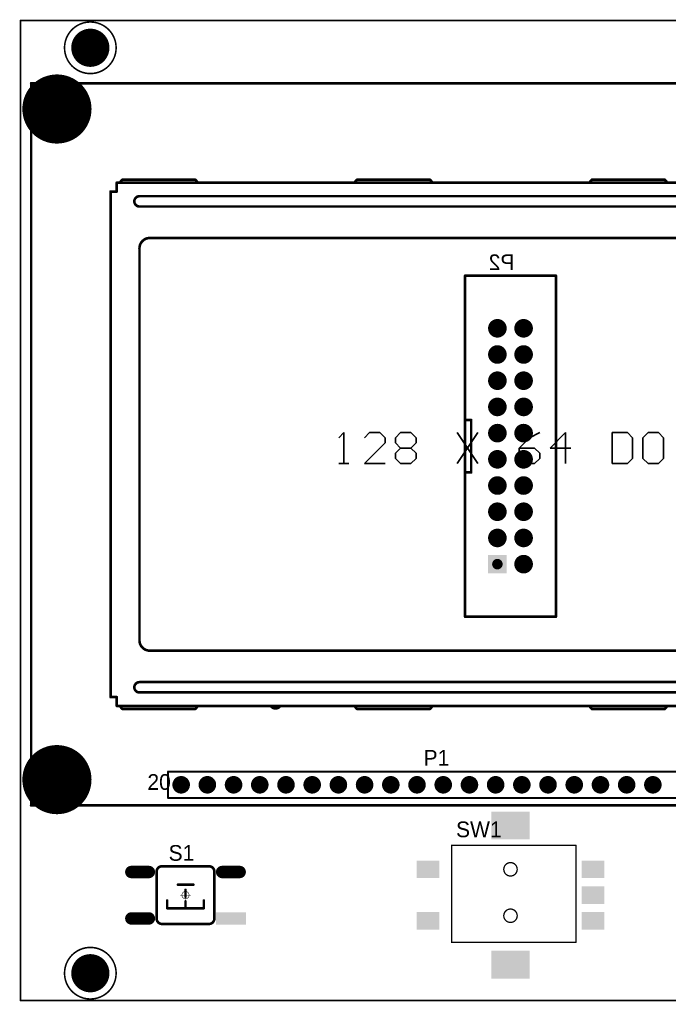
# Model space of a CAD drawing. Extents: x 69.2 to 164.3, y 144.5 to 239.6.
# Drawn here: x 69.2 to 132.1, y 144.5 to 239.6 of the extents above; entities that cross this region are included whole.
import ezdxf

# ---------------------------------------------------------------- set-up
doc = ezdxf.new("R2010")
doc.units = 0
for name, color, linetype in [('BOTTOMLAYER', 5, 'CONTINUOUS'), ('BOTTOMOVERLAY', 54, 'CONTINUOUS'), ('BOTTOMSOLDER', 6, 'CONTINUOUS'), ('KEEPOUTLAYER', 6, 'CONTINUOUS'), ('MECHANICAL1', 6, 'CONTINUOUS'), ('MECHANICAL15', 56, 'CONTINUOUS'), ('MULTILAYER', 9, 'CONTINUOUS'), ('PADHOLELAYER', 156, 'CONTINUOUS'), ('TOPLAYER', 1, 'CONTINUOUS'), ('TOPOVERLAY', 2, 'CONTINUOUS'), ('TOPPASTE', 8, 'CONTINUOUS'), ('TOPSOLDER', 216, 'CONTINUOUS')]:
    doc.layers.add(name, color=color, linetype=linetype)

msp = doc.modelspace()

# ---------------------------------------------------------------- linework, layer by layer
at = {"layer": 'BOTTOMLAYER'}
for points, const_width in [([(75.132, 236.89, 1), (76.882, 236.89, 1)], 1.75), ([(71.146, 230.956, 1), (74.396, 230.956, 1)], 3.25), ([(115.061, 209.702, 1), (115.861, 209.702, 1)], 0.8), ([(117.601, 209.702, 1), (118.401, 209.702, 1)], 0.8), ([(115.061, 207.162, 1), (115.861, 207.162, 1)], 0.8), ([(117.601, 207.162, 1), (118.401, 207.162, 1)], 0.8), ([(115.061, 204.622, 1), (115.861, 204.622, 1)], 0.8), ([(117.601, 204.622, 1), (118.401, 204.622, 1)], 0.8), ([(115.061, 202.082, 1), (115.861, 202.082, 1)], 0.8), ([(117.601, 202.082, 1), (118.401, 202.082, 1)], 0.8), ([(115.061, 199.542, 1), (115.861, 199.542, 1)], 0.8), ([(117.601, 199.542, 1), (118.401, 199.542, 1)], 0.8), ([(115.061, 197.002, 1), (115.861, 197.002, 1)], 0.8), ([(117.601, 197.002, 1), (118.401, 197.002, 1)], 0.8), ([(115.061, 194.462, 1), (115.861, 194.462, 1)], 0.8), ([(117.601, 194.462, 1), (118.401, 194.462, 1)], 0.8), ([(115.061, 191.922, 1), (115.861, 191.922, 1)], 0.8), ([(117.601, 191.922, 1), (118.401, 191.922, 1)], 0.8), ([(115.061, 189.382, 1), (115.861, 189.382, 1)], 0.8), ([(117.601, 189.382, 1), (118.401, 189.382, 1)], 0.8), ([(117.601, 186.842, 1), (118.401, 186.842, 1)], 0.8), ([(71.146, 165.956, 1), (74.396, 165.956, 1)], 3.25), ([(84.436, 165.456, 1), (85.186, 165.456, 1)], 0.75), ([(86.976, 165.456, 1), (87.726, 165.456, 1)], 0.75), ([(89.516, 165.456, 1), (90.266, 165.456, 1)], 0.75), ([(92.056, 165.456, 1), (92.806, 165.456, 1)], 0.75), ([(94.596, 165.456, 1), (95.346, 165.456, 1)], 0.75), ([(97.136, 165.456, 1), (97.886, 165.456, 1)], 0.75), ([(99.676, 165.456, 1), (100.426, 165.456, 1)], 0.75), ([(102.216, 165.456, 1), (102.966, 165.456, 1)], 0.75), ([(104.756, 165.456, 1), (105.506, 165.456, 1)], 0.75), ([(107.296, 165.456, 1), (108.046, 165.456, 1)], 0.75), ([(109.836, 165.456, 1), (110.586, 165.456, 1)], 0.75), ([(112.376, 165.456, 1), (113.126, 165.456, 1)], 0.75), ([(114.916, 165.456, 1), (115.666, 165.456, 1)], 0.75), ([(117.456, 165.456, 1), (118.206, 165.456, 1)], 0.75), ([(119.996, 165.456, 1), (120.746, 165.456, 1)], 0.75), ([(122.536, 165.456, 1), (123.286, 165.456, 1)], 0.75), ([(125.076, 165.456, 1), (125.826, 165.456, 1)], 0.75), ([(127.616, 165.456, 1), (128.366, 165.456, 1)], 0.75), ([(130.156, 165.456, 1), (130.906, 165.456, 1)], 0.75), ([(75.132, 147.194, 1), (76.882, 147.194, 1)], 1.75)]:
    msp.add_lwpolyline(points, format="xyb", close=True, dxfattribs=dict(at, const_width=const_width))
msp.add_solid([(116.261, 186.042), (116.261, 187.642), (114.661, 186.042), (114.661, 187.642)], dxfattribs=at)
at = {"layer": 'BOTTOMOVERLAY', "const_width": 0.254}
for points in [[(112.331, 181.747), (112.331, 214.797)], [(112.331, 214.797), (121.131, 214.797)], [(121.131, 181.747), (121.131, 214.797)], [(112.331, 200.812), (112.921, 200.812)], [(112.921, 195.732), (112.921, 200.812)], [(112.331, 195.732), (112.921, 195.732)], [(112.331, 181.747), (121.131, 181.747)]]:
    msp.add_lwpolyline(points, dxfattribs=at)
at = {"layer": 'BOTTOMOVERLAY', "const_width": 0.127}
for points in [[(112.268, 214.797, 1), (112.395, 214.797, 1)], [(112.268, 214.797, 1), (112.395, 214.797, 1)], [(121.067, 214.797, 1), (121.194, 214.797, 1)], [(121.067, 214.797, 1), (121.194, 214.797, 1)], [(112.268, 200.812, 1), (112.395, 200.812, 1)], [(112.858, 200.812, 1), (112.985, 200.812, 1)], [(112.858, 200.812, 1), (112.985, 200.812, 1)], [(112.268, 195.732, 1), (112.395, 195.732, 1)], [(112.858, 195.732, 1), (112.985, 195.732, 1)], [(112.858, 195.732, 1), (112.985, 195.732, 1)], [(112.268, 181.747, 1), (112.395, 181.747, 1)], [(112.268, 181.747, 1), (112.395, 181.747, 1)], [(121.067, 181.747, 1), (121.194, 181.747, 1)], [(121.067, 181.747, 1), (121.194, 181.747, 1)]]:
    msp.add_lwpolyline(points, format="xyb", close=True, dxfattribs=at)
at = {"layer": 'BOTTOMSOLDER'}
for points, const_width in [([(75.082, 236.89, 1), (76.933, 236.89, 1)], 1.852), ([(71.095, 230.956, 1), (74.447, 230.956, 1)], 3.352), ([(115.01, 209.702, 1), (115.912, 209.702, 1)], 0.902), ([(117.55, 209.702, 1), (118.452, 209.702, 1)], 0.902), ([(115.01, 207.162, 1), (115.912, 207.162, 1)], 0.902), ([(117.55, 207.162, 1), (118.452, 207.162, 1)], 0.902), ([(115.01, 204.622, 1), (115.912, 204.622, 1)], 0.902), ([(117.55, 204.622, 1), (118.452, 204.622, 1)], 0.902), ([(115.01, 202.082, 1), (115.912, 202.082, 1)], 0.902), ([(117.55, 202.082, 1), (118.452, 202.082, 1)], 0.902), ([(115.01, 199.542, 1), (115.912, 199.542, 1)], 0.902), ([(117.55, 199.542, 1), (118.452, 199.542, 1)], 0.902), ([(115.01, 197.002, 1), (115.912, 197.002, 1)], 0.902), ([(117.55, 197.002, 1), (118.452, 197.002, 1)], 0.902), ([(115.01, 194.462, 1), (115.912, 194.462, 1)], 0.902), ([(117.55, 194.462, 1), (118.452, 194.462, 1)], 0.902), ([(115.01, 191.922, 1), (115.912, 191.922, 1)], 0.902), ([(117.55, 191.922, 1), (118.452, 191.922, 1)], 0.902), ([(115.01, 189.382, 1), (115.912, 189.382, 1)], 0.902), ([(117.55, 189.382, 1), (118.452, 189.382, 1)], 0.902), ([(117.55, 186.842, 1), (118.452, 186.842, 1)], 0.902), ([(71.095, 165.956, 1), (74.446, 165.956, 1)], 3.352), ([(84.385, 165.456, 1), (85.236, 165.456, 1)], 0.852), ([(86.925, 165.456, 1), (87.776, 165.456, 1)], 0.852), ([(89.465, 165.456, 1), (90.316, 165.456, 1)], 0.852), ([(92.005, 165.456, 1), (92.856, 165.456, 1)], 0.852), ([(94.545, 165.456, 1), (95.396, 165.456, 1)], 0.852), ([(97.085, 165.456, 1), (97.936, 165.456, 1)], 0.852), ([(99.625, 165.456, 1), (100.476, 165.456, 1)], 0.852), ([(102.165, 165.456, 1), (103.016, 165.456, 1)], 0.852), ([(104.705, 165.456, 1), (105.556, 165.456, 1)], 0.852), ([(107.245, 165.456, 1), (108.096, 165.456, 1)], 0.852), ([(109.785, 165.456, 1), (110.636, 165.456, 1)], 0.852), ([(112.325, 165.456, 1), (113.176, 165.456, 1)], 0.852), ([(114.865, 165.456, 1), (115.716, 165.456, 1)], 0.852), ([(117.405, 165.456, 1), (118.256, 165.456, 1)], 0.852), ([(119.945, 165.456, 1), (120.796, 165.456, 1)], 0.852), ([(122.485, 165.456, 1), (123.336, 165.456, 1)], 0.852), ([(125.025, 165.456, 1), (125.876, 165.456, 1)], 0.852), ([(127.565, 165.456, 1), (128.416, 165.456, 1)], 0.852), ([(130.105, 165.456, 1), (130.956, 165.456, 1)], 0.852), ([(75.082, 147.194, 1), (76.933, 147.194, 1)], 1.852)]:
    msp.add_lwpolyline(points, format="xyb", close=True, dxfattribs=dict(at, const_width=const_width))
msp.add_solid([(116.363, 185.941), (116.363, 187.744), (114.559, 185.941), (114.559, 187.744)], dxfattribs=at)
at = {"layer": 'KEEPOUTLAYER', "const_width": 0.152}
for points in [[(69.231, 239.542), (164.231, 239.542)], [(69.231, 144.542), (69.231, 239.542)], [(69.231, 144.542), (164.231, 144.542)]]:
    msp.add_lwpolyline(points, dxfattribs=at)
at = {"layer": 'KEEPOUTLAYER'}
for points, const_width in [([(69.193, 239.542, 1), (69.269, 239.542, 1)], 0.0762), ([(69.193, 239.542, 1), (69.269, 239.542, 1)], 0.0762), ([(78.507, 236.89, 1), (73.507, 236.89, 1)], 0.152), ([(73.469, 236.89, 1), (73.545, 236.89, 1)], 0.0762), ([(78.469, 236.89, 1), (78.545, 236.89, 1)], 0.0762), ([(78.507, 147.194, 1), (73.507, 147.194, 1)], 0.152), ([(73.469, 147.194, 1), (73.545, 147.194, 1)], 0.0762), ([(78.469, 147.194, 1), (78.545, 147.194, 1)], 0.0762), ([(69.193, 144.542, 1), (69.269, 144.542, 1)], 0.0762), ([(69.193, 144.542, 1), (69.269, 144.542, 1)], 0.0762)]:
    msp.add_lwpolyline(points, format="xyb", close=True, dxfattribs=dict(at, const_width=const_width))
at = {"layer": 'MECHANICAL1', "const_width": 0.152}
for points in [[(69.231, 239.542), (164.231, 239.542)], [(69.231, 144.542), (69.231, 239.542)], [(69.231, 144.542), (164.231, 144.542)]]:
    msp.add_lwpolyline(points, dxfattribs=at)
at = {"layer": 'MECHANICAL1'}
for points, const_width in [([(69.193, 239.542, 1), (69.269, 239.542, 1)], 0.0762), ([(69.193, 239.542, 1), (69.269, 239.542, 1)], 0.0762), ([(117.381, 157.264, 1), (116.081, 157.264, 1)], 0.127), ([(116.049, 157.264, 1), (116.113, 157.264, 1)], 0.0635), ([(117.349, 157.264, 1), (117.413, 157.264, 1)], 0.0635), ([(117.381, 152.764, 1), (116.081, 152.764, 1)], 0.127), ([(116.049, 152.764, 1), (116.113, 152.764, 1)], 0.0635), ([(117.349, 152.764, 1), (117.413, 152.764, 1)], 0.0635), ([(69.193, 144.542, 1), (69.269, 144.542, 1)], 0.0762), ([(69.193, 144.542, 1), (69.269, 144.542, 1)], 0.0762)]:
    msp.add_lwpolyline(points, format="xyb", close=True, dxfattribs=dict(at, const_width=const_width))
at = {"layer": 'MECHANICAL15'}
for points, const_width in [([(85.581, 154.764, 1), (84.881, 154.764, 1)], 0.05), ([(85.219, 155.264, 1), (85.243, 155.264, 1)], 0.025), ([(84.719, 154.764, 1), (84.744, 154.764, 1)], 0.025), ([(84.869, 154.764, 1), (84.894, 154.764, 1)], 0.025), ([(85.219, 154.264, 1), (85.243, 154.264, 1)], 0.025), ([(85.569, 154.764, 1), (85.593, 154.764, 1)], 0.025), ([(85.719, 154.764, 1), (85.743, 154.764, 1)], 0.025)]:
    msp.add_lwpolyline(points, format="xyb", close=True, dxfattribs=dict(at, const_width=const_width))
at = {"layer": 'MECHANICAL15', "const_width": 0.05}
for points in [[(85.231, 154.264), (85.231, 155.264)], [(84.731, 154.764), (85.731, 154.764)]]:
    msp.add_lwpolyline(points, dxfattribs=at)
at = {"layer": 'MULTILAYER'}
for points, const_width in [([(75.132, 236.89, 1), (76.882, 236.89, 1)], 1.75), ([(71.146, 230.956, 1), (74.396, 230.956, 1)], 3.25), ([(115.061, 209.702, 1), (115.861, 209.702, 1)], 0.8), ([(117.601, 209.702, 1), (118.401, 209.702, 1)], 0.8), ([(115.061, 207.162, 1), (115.861, 207.162, 1)], 0.8), ([(117.601, 207.162, 1), (118.401, 207.162, 1)], 0.8), ([(115.061, 204.622, 1), (115.861, 204.622, 1)], 0.8), ([(117.601, 204.622, 1), (118.401, 204.622, 1)], 0.8), ([(115.061, 202.082, 1), (115.861, 202.082, 1)], 0.8), ([(117.601, 202.082, 1), (118.401, 202.082, 1)], 0.8), ([(115.061, 199.542, 1), (115.861, 199.542, 1)], 0.8), ([(117.601, 199.542, 1), (118.401, 199.542, 1)], 0.8), ([(115.061, 197.002, 1), (115.861, 197.002, 1)], 0.8), ([(117.601, 197.002, 1), (118.401, 197.002, 1)], 0.8), ([(115.061, 194.462, 1), (115.861, 194.462, 1)], 0.8), ([(117.601, 194.462, 1), (118.401, 194.462, 1)], 0.8), ([(115.061, 191.922, 1), (115.861, 191.922, 1)], 0.8), ([(117.601, 191.922, 1), (118.401, 191.922, 1)], 0.8), ([(115.061, 189.382, 1), (115.861, 189.382, 1)], 0.8), ([(117.601, 189.382, 1), (118.401, 189.382, 1)], 0.8), ([(117.601, 186.842, 1), (118.401, 186.842, 1)], 0.8), ([(71.146, 165.956, 1), (74.396, 165.956, 1)], 3.25), ([(84.436, 165.456, 1), (85.186, 165.456, 1)], 0.75), ([(86.976, 165.456, 1), (87.726, 165.456, 1)], 0.75), ([(89.516, 165.456, 1), (90.266, 165.456, 1)], 0.75), ([(92.056, 165.456, 1), (92.806, 165.456, 1)], 0.75), ([(94.596, 165.456, 1), (95.346, 165.456, 1)], 0.75), ([(97.136, 165.456, 1), (97.886, 165.456, 1)], 0.75), ([(99.676, 165.456, 1), (100.426, 165.456, 1)], 0.75), ([(102.216, 165.456, 1), (102.966, 165.456, 1)], 0.75), ([(104.756, 165.456, 1), (105.506, 165.456, 1)], 0.75), ([(107.296, 165.456, 1), (108.046, 165.456, 1)], 0.75), ([(109.836, 165.456, 1), (110.586, 165.456, 1)], 0.75), ([(112.376, 165.456, 1), (113.126, 165.456, 1)], 0.75), ([(114.916, 165.456, 1), (115.666, 165.456, 1)], 0.75), ([(117.456, 165.456, 1), (118.206, 165.456, 1)], 0.75), ([(119.996, 165.456, 1), (120.746, 165.456, 1)], 0.75), ([(122.536, 165.456, 1), (123.286, 165.456, 1)], 0.75), ([(125.076, 165.456, 1), (125.826, 165.456, 1)], 0.75), ([(127.616, 165.456, 1), (128.366, 165.456, 1)], 0.75), ([(130.156, 165.456, 1), (130.906, 165.456, 1)], 0.75), ([(75.132, 147.194, 1), (76.882, 147.194, 1)], 1.75)]:
    msp.add_lwpolyline(points, format="xyb", close=True, dxfattribs=dict(at, const_width=const_width))
msp.add_solid([(116.261, 186.042), (116.261, 187.642), (114.661, 186.042), (114.661, 187.642)], dxfattribs=at)
at = {"layer": 'PADHOLELAYER'}
for points, const_width in [([(75.132, 236.89, 1), (76.882, 236.89, 1)], 1.75), ([(71.821, 230.956, 1), (73.721, 230.956, 1)], 1.9), ([(115.206, 209.702, 1), (115.716, 209.702, 1)], 0.51), ([(117.746, 209.702, 1), (118.256, 209.702, 1)], 0.51), ([(115.206, 207.162, 1), (115.716, 207.162, 1)], 0.51), ([(117.746, 207.162, 1), (118.256, 207.162, 1)], 0.51), ([(115.206, 204.622, 1), (115.716, 204.622, 1)], 0.51), ([(117.746, 204.622, 1), (118.256, 204.622, 1)], 0.51), ([(115.206, 202.082, 1), (115.716, 202.082, 1)], 0.51), ([(117.746, 202.082, 1), (118.256, 202.082, 1)], 0.51), ([(115.206, 199.542, 1), (115.716, 199.542, 1)], 0.51), ([(117.746, 199.542, 1), (118.256, 199.542, 1)], 0.51), ([(115.206, 197.002, 1), (115.716, 197.002, 1)], 0.51), ([(117.746, 197.002, 1), (118.256, 197.002, 1)], 0.51), ([(115.206, 194.462, 1), (115.716, 194.462, 1)], 0.51), ([(117.746, 194.462, 1), (118.256, 194.462, 1)], 0.51), ([(115.206, 191.922, 1), (115.716, 191.922, 1)], 0.51), ([(117.746, 191.922, 1), (118.256, 191.922, 1)], 0.51), ([(115.206, 189.382, 1), (115.716, 189.382, 1)], 0.51), ([(117.746, 189.382, 1), (118.256, 189.382, 1)], 0.51), ([(115.206, 186.842, 1), (115.716, 186.842, 1)], 0.51), ([(117.746, 186.842, 1), (118.256, 186.842, 1)], 0.51), ([(71.821, 165.956, 1), (73.721, 165.956, 1)], 1.9), ([(84.586, 165.456, 1), (85.036, 165.456, 1)], 0.45), ([(87.126, 165.456, 1), (87.576, 165.456, 1)], 0.45), ([(89.666, 165.456, 1), (90.116, 165.456, 1)], 0.45), ([(92.206, 165.456, 1), (92.656, 165.456, 1)], 0.45), ([(94.746, 165.456, 1), (95.196, 165.456, 1)], 0.45), ([(97.286, 165.456, 1), (97.736, 165.456, 1)], 0.45), ([(99.826, 165.456, 1), (100.276, 165.456, 1)], 0.45), ([(102.366, 165.456, 1), (102.816, 165.456, 1)], 0.45), ([(104.906, 165.456, 1), (105.356, 165.456, 1)], 0.45), ([(107.446, 165.456, 1), (107.896, 165.456, 1)], 0.45), ([(109.986, 165.456, 1), (110.436, 165.456, 1)], 0.45), ([(112.526, 165.456, 1), (112.976, 165.456, 1)], 0.45), ([(115.066, 165.456, 1), (115.516, 165.456, 1)], 0.45), ([(117.606, 165.456, 1), (118.056, 165.456, 1)], 0.45), ([(120.146, 165.456, 1), (120.596, 165.456, 1)], 0.45), ([(122.686, 165.456, 1), (123.136, 165.456, 1)], 0.45), ([(125.226, 165.456, 1), (125.676, 165.456, 1)], 0.45), ([(127.766, 165.456, 1), (128.216, 165.456, 1)], 0.45), ([(130.306, 165.456, 1), (130.756, 165.456, 1)], 0.45), ([(75.132, 147.194, 1), (76.882, 147.194, 1)], 1.75)]:
    msp.add_lwpolyline(points, format="xyb", close=True, dxfattribs=dict(at, const_width=const_width))
at = {"layer": 'TOPLAYER'}
for points, const_width in [([(75.132, 236.89, 1), (76.882, 236.89, 1)], 1.75), ([(71.146, 230.956, 1), (74.396, 230.956, 1)], 3.25), ([(115.061, 209.702, 1), (115.861, 209.702, 1)], 0.8), ([(117.601, 209.702, 1), (118.401, 209.702, 1)], 0.8), ([(115.061, 207.162, 1), (115.861, 207.162, 1)], 0.8), ([(117.601, 207.162, 1), (118.401, 207.162, 1)], 0.8), ([(115.061, 204.622, 1), (115.861, 204.622, 1)], 0.8), ([(117.601, 204.622, 1), (118.401, 204.622, 1)], 0.8), ([(115.061, 202.082, 1), (115.861, 202.082, 1)], 0.8), ([(117.601, 202.082, 1), (118.401, 202.082, 1)], 0.8), ([(115.061, 199.542, 1), (115.861, 199.542, 1)], 0.8), ([(117.601, 199.542, 1), (118.401, 199.542, 1)], 0.8), ([(115.061, 197.002, 1), (115.861, 197.002, 1)], 0.8), ([(117.601, 197.002, 1), (118.401, 197.002, 1)], 0.8), ([(115.061, 194.462, 1), (115.861, 194.462, 1)], 0.8), ([(117.601, 194.462, 1), (118.401, 194.462, 1)], 0.8), ([(115.061, 191.922, 1), (115.861, 191.922, 1)], 0.8), ([(117.601, 191.922, 1), (118.401, 191.922, 1)], 0.8), ([(115.061, 189.382, 1), (115.861, 189.382, 1)], 0.8), ([(117.601, 189.382, 1), (118.401, 189.382, 1)], 0.8), ([(117.601, 186.842, 1), (118.401, 186.842, 1)], 0.8), ([(71.146, 165.956, 1), (74.396, 165.956, 1)], 3.25), ([(84.436, 165.456, 1), (85.186, 165.456, 1)], 0.75), ([(86.976, 165.456, 1), (87.726, 165.456, 1)], 0.75), ([(89.516, 165.456, 1), (90.266, 165.456, 1)], 0.75), ([(92.056, 165.456, 1), (92.806, 165.456, 1)], 0.75), ([(94.596, 165.456, 1), (95.346, 165.456, 1)], 0.75), ([(97.136, 165.456, 1), (97.886, 165.456, 1)], 0.75), ([(99.676, 165.456, 1), (100.426, 165.456, 1)], 0.75), ([(102.216, 165.456, 1), (102.966, 165.456, 1)], 0.75), ([(104.756, 165.456, 1), (105.506, 165.456, 1)], 0.75), ([(107.296, 165.456, 1), (108.046, 165.456, 1)], 0.75), ([(109.836, 165.456, 1), (110.586, 165.456, 1)], 0.75), ([(112.376, 165.456, 1), (113.126, 165.456, 1)], 0.75), ([(114.916, 165.456, 1), (115.666, 165.456, 1)], 0.75), ([(117.456, 165.456, 1), (118.206, 165.456, 1)], 0.75), ([(119.996, 165.456, 1), (120.746, 165.456, 1)], 0.75), ([(122.536, 165.456, 1), (123.286, 165.456, 1)], 0.75), ([(125.076, 165.456, 1), (125.826, 165.456, 1)], 0.75), ([(127.616, 165.456, 1), (128.366, 165.456, 1)], 0.75), ([(130.156, 165.456, 1), (130.906, 165.456, 1)], 0.75), ([(79.731, 157.003, 1), (80.231, 157.003, 1)], 0.5), ([(81.431, 157.003, 1), (81.931, 157.003, 1)], 0.5), ([(88.531, 157.003, 1), (89.031, 157.003, 1)], 0.5), ([(90.231, 157.003, 1), (90.731, 157.003, 1)], 0.5), ([(79.731, 152.503, 1), (80.231, 152.503, 1)], 0.5), ([(81.431, 152.503, 1), (81.931, 152.503, 1)], 0.5), ([(75.132, 147.194, 1), (76.882, 147.194, 1)], 1.75)]:
    msp.add_lwpolyline(points, format="xyb", close=True, dxfattribs=dict(at, const_width=const_width))
at = {"layer": 'TOPLAYER', "const_width": 1}
for points in [[(79.981, 157.003), (81.681, 157.003)], [(88.781, 157.003), (90.481, 157.003)], [(79.981, 152.503), (81.681, 152.503)]]:
    msp.add_lwpolyline(points, dxfattribs=at)
at = {"layer": 'TOPLAYER'}
for points in [[(116.261, 186.042), (116.261, 187.642), (114.661, 186.042), (114.661, 187.642)], [(118.481, 162.764), (114.981, 162.764), (118.481, 160.264), (114.981, 160.264)], [(109.731, 158.014), (107.731, 158.014), (109.731, 156.514), (107.731, 156.514)], [(125.731, 158.014), (123.731, 158.014), (125.731, 156.514), (123.731, 156.514)], [(125.731, 155.514), (123.731, 155.514), (125.731, 154.014), (123.731, 154.014)], [(90.981, 153.003), (88.281, 153.003), (90.981, 152.003), (88.281, 152.003)], [(109.731, 153.014), (107.731, 153.014), (109.731, 151.514), (107.731, 151.514)], [(125.731, 153.014), (123.731, 153.014), (125.731, 151.514), (123.731, 151.514)], [(118.481, 149.264), (114.981, 149.264), (118.481, 146.764), (114.981, 146.764)]]:
    msp.add_solid(points, dxfattribs=at)
at = {"layer": 'TOPOVERLAY'}
for p, q in [((100.578, 199.587), (100.078, 199.087)), ((100.578, 196.588), (100.578, 199.587)), ((103.077, 199.587), (102.577, 199.087)), ((104.077, 199.587), (103.077, 199.587)), ((104.577, 199.087), (104.077, 199.587)), ((104.577, 198.587), (104.577, 199.087)), ((105.576, 199.087), (106.076, 199.587)), ((105.576, 198.587), (105.576, 199.087)), ((106.076, 199.587), (107.076, 199.587)), ((107.076, 199.587), (107.576, 199.087)), ((107.576, 199.087), (107.576, 198.587)), ((111.574, 199.587), (113.574, 196.588)), ((113.574, 199.587), (111.574, 196.588)), ((118.572, 199.087), (117.572, 198.087)), ((119.572, 199.587), (118.572, 199.087)), ((122.071, 199.587), (120.571, 198.087)), ((122.071, 196.588), (122.071, 199.587)), ((126.57, 199.587), (126.57, 196.588)), ((128.069, 199.587), (126.57, 199.587)), ((128.569, 199.087), (128.069, 199.587)), ((128.569, 197.088), (128.569, 199.087)), ((130.068, 199.587), (129.569, 199.087)), ((129.569, 199.087), (129.569, 197.088)), ((131.068, 199.587), (130.068, 199.587)), ((131.568, 199.087), (131.068, 199.587)), ((131.568, 197.088), (131.568, 199.087)), ((102.577, 196.588), (104.577, 198.587)), ((106.076, 198.087), (105.576, 198.587)), ((105.576, 197.587), (106.076, 198.087)), ((106.076, 198.087), (107.076, 198.087)), ((107.576, 198.587), (107.076, 198.087)), ((107.076, 198.087), (107.576, 197.587)), ((117.572, 198.087), (117.572, 197.088)), ((119.072, 198.087), (117.572, 198.087)), ((119.572, 197.587), (119.072, 198.087)), ((120.571, 198.087), (122.571, 198.087)), ((105.576, 197.088), (105.576, 197.587)), ((106.076, 196.588), (105.576, 197.088)), ((107.576, 197.088), (107.076, 196.588)), ((107.576, 197.587), (107.576, 197.088)), ((117.572, 197.088), (118.072, 196.588)), ((119.072, 196.588), (119.572, 197.088)), ((119.572, 197.088), (119.572, 197.587)), ((128.069, 196.588), (128.569, 197.088)), ((129.569, 197.088), (130.068, 196.588)), ((131.068, 196.588), (131.568, 197.088)), ((100.078, 196.588), (101.078, 196.588)), ((101.078, 196.588), (100.578, 196.588)), ((104.577, 196.588), (102.577, 196.588)), ((107.076, 196.588), (106.076, 196.588)), ((118.072, 196.588), (119.072, 196.588)), ((126.57, 196.588), (128.069, 196.588)), ((130.068, 196.588), (131.068, 196.588))]:
    msp.add_line(p, q, dxfattribs=at)
for points, const_width in [([(70.274, 233.456, 1), (70.268, 233.456, 1)], 0.254), ([(70.274, 233.456, 1), (70.268, 233.456, 1)], 0.254), ([(70.274, 233.456, 1), (70.268, 233.456, 1)], 0.254), ([(70.274, 233.456, 1), (70.268, 233.456, 1)], 0.254), ([(70.274, 233.456, 1), (70.268, 233.456, 1)], 0.254), ([(70.274, 233.456, 1), (70.268, 233.456, 1)], 0.254), ([(70.274, 233.456, 1), (70.268, 233.456, 1)], 0.254), ([(70.274, 233.456, 1), (70.268, 233.456, 1)], 0.254), ([(70.204, 233.456, 1), (70.331, 233.456, 1)], 0.127), ([(70.204, 233.456, 1), (70.331, 233.456, 1)], 0.127), ([(70.204, 233.456, 1), (70.331, 233.456, 1)], 0.127), ([(70.204, 233.456, 1), (70.331, 233.456, 1)], 0.127), ([(70.204, 233.456, 1), (70.331, 233.456, 1)], 0.127), ([(70.204, 233.456, 1), (70.331, 233.456, 1)], 0.127), ([(70.204, 233.456, 1), (70.331, 233.456, 1)], 0.127), ([(70.204, 233.456, 1), (70.331, 233.456, 1)], 0.127), ([(70.207, 233.456, 1), (70.334, 233.456, 1)], 0.127), ([(70.207, 233.456, 1), (70.334, 233.456, 1)], 0.127), ([(70.211, 233.456, 1), (70.338, 233.456, 1)], 0.127), ([(70.211, 233.456, 1), (70.338, 233.456, 1)], 0.127), ([(70.211, 233.456, 1), (70.338, 233.456, 1)], 0.127), ([(70.211, 233.456, 1), (70.338, 233.456, 1)], 0.127), ([(70.211, 233.456, 1), (70.338, 233.456, 1)], 0.127), ([(70.211, 233.456, 1), (70.338, 233.456, 1)], 0.127), ([(70.211, 233.456, 1), (70.338, 233.456, 1)], 0.127), ([(70.211, 233.456, 1), (70.338, 233.456, 1)], 0.127), ([(78.574, 223.806, 1), (78.568, 223.806, 1)], 0.254), ([(78.574, 223.806, 1), (78.568, 223.806, 1)], 0.254), ([(78.504, 223.806, 1), (78.631, 223.806, 1)], 0.127), ([(78.504, 223.806, 1), (78.631, 223.806, 1)], 0.127), ([(78.507, 223.806, 1), (78.634, 223.806, 1)], 0.127), ([(78.507, 223.806, 1), (78.634, 223.806, 1)], 0.127), ([(78.507, 223.806, 1), (78.634, 223.806, 1)], 0.127), ([(78.507, 223.806, 1), (78.634, 223.806, 1)], 0.127), ([(78.511, 223.806, 1), (78.638, 223.806, 1)], 0.127), ([(78.511, 223.806, 1), (78.638, 223.806, 1)], 0.127), ([(78.707, 223.806, 1), (78.834, 223.806, 1)], 0.127), ([(78.707, 223.806, 1), (78.834, 223.806, 1)], 0.127), ([(78.707, 223.806, 1), (78.834, 223.806, 1)], 0.127), ([(78.82, 223.806, 1), (78.947, 223.806, 1)], 0.127), ([(79.057, 224.106, 1), (79.184, 224.106, 1)], 0.127), ([(79.057, 224.106, 1), (79.184, 224.106, 1)], 0.127), ([(86.107, 224.106, 1), (86.234, 224.106, 1)], 0.127), ([(86.107, 224.106, 1), (86.234, 224.106, 1)], 0.127), ([(86.345, 223.806, 1), (86.472, 223.806, 1)], 0.127), ([(101.565, 223.806, 1), (101.692, 223.806, 1)], 0.127), ([(101.802, 224.106, 1), (101.929, 224.106, 1)], 0.127), ([(101.802, 224.106, 1), (101.929, 224.106, 1)], 0.127), ([(108.852, 224.106, 1), (108.979, 224.106, 1)], 0.127), ([(108.852, 224.106, 1), (108.979, 224.106, 1)], 0.127), ([(109.09, 223.806, 1), (109.217, 223.806, 1)], 0.127), ([(124.325, 223.806, 1), (124.452, 223.806, 1)], 0.127), ([(124.562, 224.106, 1), (124.689, 224.106, 1)], 0.127), ([(124.562, 224.106, 1), (124.689, 224.106, 1)], 0.127), ([(131.612, 224.106, 1), (131.739, 224.106, 1)], 0.127), ([(131.612, 224.106, 1), (131.739, 224.106, 1)], 0.127), ([(131.85, 223.806, 1), (131.977, 223.806, 1)], 0.127), ([(77.974, 222.956, 1), (77.968, 222.956, 1)], 0.254), ([(77.974, 222.956, 1), (77.968, 222.956, 1)], 0.254), ([(77.904, 222.956, 1), (78.031, 222.956, 1)], 0.127), ([(77.904, 222.956, 1), (78.031, 222.956, 1)], 0.127), ([(77.907, 222.956, 1), (78.034, 222.956, 1)], 0.127), ([(77.907, 222.956, 1), (78.034, 222.956, 1)], 0.127), ([(77.907, 222.956, 1), (78.034, 222.956, 1)], 0.127), ([(77.907, 222.956, 1), (78.034, 222.956, 1)], 0.127), ([(77.911, 222.956, 1), (78.038, 222.956, 1)], 0.127), ([(77.911, 222.956, 1), (78.038, 222.956, 1)], 0.127), ([(78.507, 223.341, 1), (78.634, 223.341, 1)], 0.127), ([(78.507, 223.341, 1), (78.634, 223.341, 1)], 0.127), ([(78.507, 222.956, 1), (78.634, 222.956, 1)], 0.127), ([(78.507, 222.956, 1), (78.634, 222.956, 1)], 0.127), ([(78.507, 222.956, 1), (78.634, 222.956, 1)], 0.127), ([(78.507, 222.956, 1), (78.634, 222.956, 1)], 0.127), ([(78.507, 222.956, 1), (78.634, 222.956, 1)], 0.127), ([(78.507, 222.956, 1), (78.634, 222.956, 1)], 0.127), ([(80.707, 222.506, 1), (80.834, 222.506, 1)], 0.127), ([(80.707, 222.506, 1), (80.834, 222.506, 1)], 0.127), ([(80.707, 222.506, 1), (80.834, 222.506, 1)], 0.127), ([(80.707, 222.506, 1), (80.834, 222.506, 1)], 0.127), ([(80.707, 221.506, 1), (80.834, 221.506, 1)], 0.127), ([(80.707, 221.506, 1), (80.834, 221.506, 1)], 0.127), ([(80.707, 221.506, 1), (80.834, 221.506, 1)], 0.127), ([(80.707, 221.506, 1), (80.834, 221.506, 1)], 0.127), ([(81.774, 218.456, 1), (81.768, 218.456, 1)], 0.254), ([(81.704, 218.456, 1), (81.831, 218.456, 1)], 0.127), ([(81.707, 218.456, 1), (81.834, 218.456, 1)], 0.127), ([(81.707, 218.456, 1), (81.834, 218.456, 1)], 0.127), ([(81.707, 218.456, 1), (81.834, 218.456, 1)], 0.127), ([(81.707, 218.456, 1), (81.834, 218.456, 1)], 0.127), ([(81.711, 218.456, 1), (81.838, 218.456, 1)], 0.127), ([(80.774, 217.456, 1), (80.768, 217.456, 1)], 0.254), ([(80.774, 217.456, 1), (80.768, 217.456, 1)], 0.254), ([(80.704, 217.456, 1), (80.831, 217.456, 1)], 0.127), ([(80.704, 217.456, 1), (80.831, 217.456, 1)], 0.127), ([(80.707, 217.456, 1), (80.834, 217.456, 1)], 0.127), ([(80.707, 217.456, 1), (80.834, 217.456, 1)], 0.127), ([(80.707, 217.456, 1), (80.834, 217.456, 1)], 0.127), ([(80.707, 217.456, 1), (80.834, 217.456, 1)], 0.127), ([(80.711, 217.456, 1), (80.838, 217.456, 1)], 0.127), ([(80.711, 217.456, 1), (80.838, 217.456, 1)], 0.127), ([(80.707, 179.456, 1), (80.834, 179.456, 1)], 0.127), ([(80.707, 179.456, 1), (80.834, 179.456, 1)], 0.127), ([(80.707, 179.456, 1), (80.834, 179.456, 1)], 0.127), ([(80.707, 179.456, 1), (80.834, 179.456, 1)], 0.127), ([(81.774, 178.456, 1), (81.768, 178.456, 1)], 0.254), ([(81.704, 178.456, 1), (81.831, 178.456, 1)], 0.127), ([(81.707, 178.456, 1), (81.834, 178.456, 1)], 0.127), ([(81.707, 178.456, 1), (81.834, 178.456, 1)], 0.127), ([(81.707, 178.456, 1), (81.834, 178.456, 1)], 0.127), ([(81.707, 178.456, 1), (81.834, 178.456, 1)], 0.127), ([(81.711, 178.456, 1), (81.838, 178.456, 1)], 0.127), ([(80.707, 175.406, 1), (80.834, 175.406, 1)], 0.127), ([(80.707, 175.406, 1), (80.834, 175.406, 1)], 0.127), ([(80.707, 175.406, 1), (80.834, 175.406, 1)], 0.127), ([(80.707, 174.406, 1), (80.834, 174.406, 1)], 0.127), ([(80.707, 174.406, 1), (80.834, 174.406, 1)], 0.127), ([(80.707, 174.406, 1), (80.834, 174.406, 1)], 0.127), ([(77.907, 173.956, 1), (78.034, 173.956, 1)], 0.127), ([(77.907, 173.956, 1), (78.034, 173.956, 1)], 0.127), ([(77.907, 173.956, 1), (78.034, 173.956, 1)], 0.127), ([(77.907, 173.956, 1), (78.034, 173.956, 1)], 0.127), ([(78.574, 173.106, 1), (78.568, 173.106, 1)], 0.254), ([(78.504, 173.106, 1), (78.631, 173.106, 1)], 0.127), ([(78.507, 173.956, 1), (78.634, 173.956, 1)], 0.127), ([(78.507, 173.956, 1), (78.634, 173.956, 1)], 0.127), ([(78.507, 173.956, 1), (78.634, 173.956, 1)], 0.127), ([(78.507, 173.956, 1), (78.634, 173.956, 1)], 0.127), ([(78.507, 173.106, 1), (78.634, 173.106, 1)], 0.127), ([(78.507, 173.106, 1), (78.634, 173.106, 1)], 0.127), ([(78.507, 173.106, 1), (78.634, 173.106, 1)], 0.127), ([(78.507, 173.106, 1), (78.634, 173.106, 1)], 0.127), ([(78.511, 173.106, 1), (78.638, 173.106, 1)], 0.127), ([(78.707, 173.106, 1), (78.834, 173.106, 1)], 0.127), ([(78.707, 173.106, 1), (78.834, 173.106, 1)], 0.127), ([(78.82, 173.106, 1), (78.947, 173.106, 1)], 0.127), ([(86.345, 173.106, 1), (86.472, 173.106, 1)], 0.127), ([(93.434, 173.106, 1), (93.561, 173.106, 1)], 0.127), ([(94.356, 173.106, 1), (94.483, 173.106, 1)], 0.127), ([(101.565, 173.106, 1), (101.692, 173.106, 1)], 0.127), ([(109.09, 173.106, 1), (109.217, 173.106, 1)], 0.127), ([(124.325, 173.106, 1), (124.452, 173.106, 1)], 0.127), ([(131.85, 173.106, 1), (131.977, 173.106, 1)], 0.127), ([(79.057, 172.806, 1), (79.184, 172.806, 1)], 0.127), ([(79.057, 172.806, 1), (79.184, 172.806, 1)], 0.127), ([(86.107, 172.806, 1), (86.234, 172.806, 1)], 0.127), ([(86.107, 172.806, 1), (86.234, 172.806, 1)], 0.127), ([(101.802, 172.806, 1), (101.929, 172.806, 1)], 0.127), ([(101.802, 172.806, 1), (101.929, 172.806, 1)], 0.127), ([(108.852, 172.806, 1), (108.979, 172.806, 1)], 0.127), ([(108.852, 172.806, 1), (108.979, 172.806, 1)], 0.127), ([(124.562, 172.806, 1), (124.689, 172.806, 1)], 0.127), ([(124.562, 172.806, 1), (124.689, 172.806, 1)], 0.127), ([(131.612, 172.806, 1), (131.739, 172.806, 1)], 0.127), ([(131.612, 172.806, 1), (131.739, 172.806, 1)], 0.127), ([(83.491, 166.726, 1), (83.591, 166.726, 1)], 0.1), ([(83.491, 166.726, 1), (83.591, 166.726, 1)], 0.1), ([(83.491, 164.186, 1), (83.591, 164.186, 1)], 0.1), ([(83.491, 164.186, 1), (83.591, 164.186, 1)], 0.1), ([(70.274, 163.456, 1), (70.268, 163.456, 1)], 0.254), ([(70.274, 163.456, 1), (70.268, 163.456, 1)], 0.254), ([(70.204, 163.456, 1), (70.331, 163.456, 1)], 0.127), ([(70.204, 163.456, 1), (70.331, 163.456, 1)], 0.127), ([(70.207, 163.456, 1), (70.334, 163.456, 1)], 0.127), ([(70.207, 163.456, 1), (70.334, 163.456, 1)], 0.127), ([(70.211, 163.456, 1), (70.338, 163.456, 1)], 0.127), ([(70.211, 163.456, 1), (70.338, 163.456, 1)], 0.127), ([(110.984, 159.59, 1), (111.048, 159.59, 1)], 0.0635), ([(110.984, 159.59, 1), (111.048, 159.59, 1)], 0.0635), ([(123.049, 159.59, 1), (123.113, 159.59, 1)], 0.0635), ([(123.049, 159.59, 1), (123.113, 159.59, 1)], 0.0635), ([(82.374, 157.05, 1), (82.501, 157.05, 1)], 0.127), ([(82.374, 157.05, 1), (82.501, 157.05, 1)], 0.127), ([(82.882, 157.558, 1), (83.009, 157.558, 1)], 0.127), ([(82.882, 157.558, 1), (83.009, 157.558, 1)], 0.127), ([(87.454, 157.558, 1), (87.581, 157.558, 1)], 0.127), ([(87.454, 157.558, 1), (87.581, 157.558, 1)], 0.127), ([(87.962, 157.05, 1), (88.089, 157.05, 1)], 0.127), ([(87.962, 157.05, 1), (88.089, 157.05, 1)], 0.127), ([(84.431, 155.78, 1), (84.558, 155.78, 1)], 0.127), ([(85.168, 155.272, 1), (85.295, 155.272, 1)], 0.127), ([(85.93, 155.78, 1), (86.057, 155.78, 1)], 0.127), ([(83.39, 154.231, 1), (83.517, 154.231, 1)], 0.127), ([(85.168, 154.612, 1), (85.295, 154.612, 1)], 0.127), ([(85.168, 154.154, 1), (85.295, 154.154, 1)], 0.127), ([(86.946, 154.231, 1), (87.073, 154.231, 1)], 0.127), ([(83.39, 153.494, 1), (83.517, 153.494, 1)], 0.127), ([(83.39, 153.494, 1), (83.517, 153.494, 1)], 0.127), ([(85.168, 153.494, 1), (85.295, 153.494, 1)], 0.127), ([(86.946, 153.494, 1), (87.073, 153.494, 1)], 0.127), ([(86.946, 153.494, 1), (87.073, 153.494, 1)], 0.127), ([(82.374, 152.478, 1), (82.501, 152.478, 1)], 0.127), ([(82.374, 152.478, 1), (82.501, 152.478, 1)], 0.127), ([(87.962, 152.478, 1), (88.089, 152.478, 1)], 0.127), ([(87.962, 152.478, 1), (88.089, 152.478, 1)], 0.127), ([(82.882, 151.97, 1), (83.009, 151.97, 1)], 0.127), ([(82.882, 151.97, 1), (83.009, 151.97, 1)], 0.127), ([(87.454, 151.97, 1), (87.581, 151.97, 1)], 0.127), ([(87.454, 151.97, 1), (87.581, 151.97, 1)], 0.127), ([(110.984, 150.192, 1), (111.048, 150.192, 1)], 0.0635), ([(110.984, 150.192, 1), (111.048, 150.192, 1)], 0.0635), ([(123.049, 150.192, 1), (123.113, 150.192, 1)], 0.0635), ([(123.049, 150.192, 1), (123.113, 150.192, 1)], 0.0635)]:
    msp.add_lwpolyline(points, format="xyb", close=True, dxfattribs=dict(at, const_width=const_width))
for points, const_width in [([(70.271, 233.456), (163.271, 233.456)], 0.254), ([(70.271, 163.456), (70.271, 233.456)], 0.254), ([(78.571, 223.806), (154.771, 223.806)], 0.254), ([(78.571, 222.956), (78.571, 223.806)], 0.254), ([(78.571, 223.806), (154.771, 223.806)], 0.254), ([(78.571, 222.956), (78.571, 223.806)], 0.254), ([(78.771, 223.806), (154.971, 223.806)], 0.254), ([(78.771, 223.806), (154.971, 223.806)], 0.254), ([(78.771, 223.806), (154.971, 223.806)], 0.254), ([(79.121, 224.106), (86.171, 224.106)], 0.254), ([(101.866, 224.106), (108.916, 224.106)], 0.254), ([(124.626, 224.106), (131.676, 224.106)], 0.254), ([(77.971, 173.956), (77.971, 222.956)], 0.254), ([(77.971, 222.956), (78.571, 222.956)], 0.254), ([(77.971, 173.956), (77.971, 222.956)], 0.254), ([(77.971, 222.956), (78.571, 222.956)], 0.254), ([(78.571, 222.956), (78.571, 223.341)], 0.254), ([(78.571, 222.956), (78.571, 223.341)], 0.254), ([(80.771, 222.506), (152.771, 222.506)], 0.254), ([(80.771, 222.506), (152.771, 222.506)], 0.254), ([(80.771, 221.506), (152.771, 221.506)], 0.254), ([(80.771, 221.506), (152.771, 221.506)], 0.254), ([(81.771, 218.456), (151.771, 218.456)], 0.254), ([(81.771, 218.456), (151.771, 218.456)], 0.254), ([(80.771, 179.456), (80.771, 217.456)], 0.254), ([(80.771, 179.456), (80.771, 217.456)], 0.254), ([(81.771, 178.456), (151.771, 178.456)], 0.254), ([(81.771, 178.456), (151.771, 178.456)], 0.254), ([(80.771, 175.406), (152.771, 175.406)], 0.254), ([(80.771, 174.406), (152.771, 174.406)], 0.254), ([(77.971, 173.956), (78.571, 173.956)], 0.254), ([(77.971, 173.956), (78.571, 173.956)], 0.254), ([(78.571, 173.106), (78.571, 173.956)], 0.254), ([(78.571, 173.106), (78.571, 173.956)], 0.254), ([(78.571, 173.106), (154.771, 173.106)], 0.254), ([(78.571, 173.106), (154.771, 173.106)], 0.254), ([(78.771, 173.106), (154.971, 173.106)], 0.254), ([(78.771, 173.106), (154.971, 173.106)], 0.254), ([(79.121, 172.806), (86.171, 172.806)], 0.254), ([(101.866, 172.806), (108.916, 172.806)], 0.254), ([(124.626, 172.806), (131.676, 172.806)], 0.254), ([(83.541, 166.726), (134.341, 166.726)], 0.2), ([(83.541, 164.186), (83.541, 166.726)], 0.2), ([(83.541, 164.186), (134.341, 164.186)], 0.2), ([(70.271, 163.456), (163.271, 163.456)], 0.254), ([(111.016, 159.59), (123.081, 159.59)], 0.127), ([(111.016, 150.192), (111.016, 159.59)], 0.127), ([(123.081, 150.192), (123.081, 159.59)], 0.127), ([(82.437, 152.478), (82.437, 157.05)], 0.254), ([(82.945, 157.558), (87.517, 157.558)], 0.254), ([(88.025, 152.478), (88.025, 157.05)], 0.254), ([(84.494, 155.78), (85.993, 155.78)], 0.254), ([(85.231, 154.612), (85.231, 155.272)], 0.254), ([(83.453, 153.494), (83.453, 154.231)], 0.254), ([(85.231, 153.494), (85.231, 154.154)], 0.254), ([(87.009, 153.494), (87.009, 154.231)], 0.254), ([(83.453, 153.494), (87.009, 153.494)], 0.254), ([(82.945, 151.97), (87.517, 151.97)], 0.254), ([(111.016, 150.192), (123.081, 150.192)], 0.127)]:
    msp.add_lwpolyline(points, dxfattribs=dict(at, const_width=const_width))
at = {"layer": 'TOPOVERLAY', "const_width": 0.254}
for points in [[(78.883, 223.806, -0.129664), (79.121, 224.106)], [(86.171, 224.106, -0.129664), (86.408, 223.806)], [(101.628, 223.806, -0.129664), (101.866, 224.106)], [(108.916, 224.106, -0.129664), (109.153, 223.806)], [(124.388, 223.806, -0.129664), (124.626, 224.106)], [(131.676, 224.106, -0.129664), (131.913, 223.806)], [(80.771, 221.506, -1), (80.771, 222.506)], [(80.771, 221.506, -1), (80.771, 222.506)], [(80.771, 217.456, -0.414214), (81.771, 218.456)], [(80.771, 217.456, -0.414214), (81.771, 218.456)], [(81.771, 178.456, -0.414214), (80.771, 179.456)], [(81.771, 178.456, -0.414214), (80.771, 179.456)], [(80.771, 174.406, -1), (80.771, 175.406)], [(80.771, 174.406, -1), (80.771, 175.406)], [(79.121, 172.806, -0.129664), (78.883, 173.106)], [(86.408, 173.106, -0.129664), (86.171, 172.806)], [(94.419, 173.106, -0.542326), (93.497, 173.106)], [(101.866, 172.806, -0.129664), (101.628, 173.106)], [(109.153, 173.106, -0.129664), (108.916, 172.806)], [(124.626, 172.806, -0.129664), (124.388, 173.106)], [(131.913, 173.106, -0.129664), (131.676, 172.806)], [(82.437, 157.05, -0.414214), (82.945, 157.558)], [(87.517, 157.558, -0.414214), (88.025, 157.05)], [(82.945, 151.97, -0.414214), (82.437, 152.478)], [(88.025, 152.478, -0.414214), (87.517, 151.97)]]:
    msp.add_lwpolyline(points, format="xyb", dxfattribs=at)
at = {"layer": 'TOPPASTE', "const_width": 1}
for points in [[(79.981, 157.003), (81.681, 157.003)], [(88.781, 157.003), (90.481, 157.003)], [(79.981, 152.503), (81.681, 152.503)]]:
    msp.add_lwpolyline(points, dxfattribs=at)
at = {"layer": 'TOPPASTE', "const_width": 0.5}
for points in [[(79.731, 157.003, 1), (80.231, 157.003, 1)], [(81.431, 157.003, 1), (81.931, 157.003, 1)], [(88.531, 157.003, 1), (89.031, 157.003, 1)], [(90.231, 157.003, 1), (90.731, 157.003, 1)], [(79.731, 152.503, 1), (80.231, 152.503, 1)], [(81.431, 152.503, 1), (81.931, 152.503, 1)]]:
    msp.add_lwpolyline(points, format="xyb", close=True, dxfattribs=at)
at = {"layer": 'TOPPASTE'}
for points in [[(118.481, 162.764), (114.981, 162.764), (118.481, 160.264), (114.981, 160.264)], [(109.731, 158.014), (107.731, 158.014), (109.731, 156.514), (107.731, 156.514)], [(125.731, 158.014), (123.731, 158.014), (125.731, 156.514), (123.731, 156.514)], [(125.731, 155.514), (123.731, 155.514), (125.731, 154.014), (123.731, 154.014)], [(90.981, 153.003), (88.281, 153.003), (90.981, 152.003), (88.281, 152.003)], [(109.731, 153.014), (107.731, 153.014), (109.731, 151.514), (107.731, 151.514)], [(125.731, 153.014), (123.731, 153.014), (125.731, 151.514), (123.731, 151.514)], [(118.481, 149.264), (114.981, 149.264), (118.481, 146.764), (114.981, 146.764)]]:
    msp.add_solid(points, dxfattribs=at)
at = {"layer": 'TOPSOLDER'}
for points, const_width in [([(75.082, 236.89, 1), (76.933, 236.89, 1)], 1.852), ([(71.095, 230.956, 1), (74.447, 230.956, 1)], 3.352), ([(115.01, 209.702, 1), (115.912, 209.702, 1)], 0.902), ([(117.55, 209.702, 1), (118.452, 209.702, 1)], 0.902), ([(115.01, 207.162, 1), (115.912, 207.162, 1)], 0.902), ([(117.55, 207.162, 1), (118.452, 207.162, 1)], 0.902), ([(115.01, 204.622, 1), (115.912, 204.622, 1)], 0.902), ([(117.55, 204.622, 1), (118.452, 204.622, 1)], 0.902), ([(115.01, 202.082, 1), (115.912, 202.082, 1)], 0.902), ([(117.55, 202.082, 1), (118.452, 202.082, 1)], 0.902), ([(115.01, 199.542, 1), (115.912, 199.542, 1)], 0.902), ([(117.55, 199.542, 1), (118.452, 199.542, 1)], 0.902), ([(115.01, 197.002, 1), (115.912, 197.002, 1)], 0.902), ([(117.55, 197.002, 1), (118.452, 197.002, 1)], 0.902), ([(115.01, 194.462, 1), (115.912, 194.462, 1)], 0.902), ([(117.55, 194.462, 1), (118.452, 194.462, 1)], 0.902), ([(115.01, 191.922, 1), (115.912, 191.922, 1)], 0.902), ([(117.55, 191.922, 1), (118.452, 191.922, 1)], 0.902), ([(115.01, 189.382, 1), (115.912, 189.382, 1)], 0.902), ([(117.55, 189.382, 1), (118.452, 189.382, 1)], 0.902), ([(117.55, 186.842, 1), (118.452, 186.842, 1)], 0.902), ([(71.095, 165.956, 1), (74.446, 165.956, 1)], 3.352), ([(84.385, 165.456, 1), (85.236, 165.456, 1)], 0.852), ([(86.925, 165.456, 1), (87.776, 165.456, 1)], 0.852), ([(89.465, 165.456, 1), (90.316, 165.456, 1)], 0.852), ([(92.005, 165.456, 1), (92.856, 165.456, 1)], 0.852), ([(94.545, 165.456, 1), (95.396, 165.456, 1)], 0.852), ([(97.085, 165.456, 1), (97.936, 165.456, 1)], 0.852), ([(99.625, 165.456, 1), (100.476, 165.456, 1)], 0.852), ([(102.165, 165.456, 1), (103.016, 165.456, 1)], 0.852), ([(104.705, 165.456, 1), (105.556, 165.456, 1)], 0.852), ([(107.245, 165.456, 1), (108.096, 165.456, 1)], 0.852), ([(109.785, 165.456, 1), (110.636, 165.456, 1)], 0.852), ([(112.325, 165.456, 1), (113.176, 165.456, 1)], 0.852), ([(114.865, 165.456, 1), (115.716, 165.456, 1)], 0.852), ([(117.405, 165.456, 1), (118.256, 165.456, 1)], 0.852), ([(119.945, 165.456, 1), (120.796, 165.456, 1)], 0.852), ([(122.485, 165.456, 1), (123.336, 165.456, 1)], 0.852), ([(125.025, 165.456, 1), (125.876, 165.456, 1)], 0.852), ([(127.565, 165.456, 1), (128.416, 165.456, 1)], 0.852), ([(130.105, 165.456, 1), (130.956, 165.456, 1)], 0.852), ([(79.68, 157.003, 1), (80.282, 157.003, 1)], 0.602), ([(81.38, 157.003, 1), (81.982, 157.003, 1)], 0.602), ([(88.48, 157.003, 1), (89.082, 157.003, 1)], 0.602), ([(90.18, 157.003, 1), (90.782, 157.003, 1)], 0.602), ([(79.68, 152.503, 1), (80.282, 152.503, 1)], 0.602), ([(81.38, 152.503, 1), (81.982, 152.503, 1)], 0.602), ([(75.082, 147.194, 1), (76.933, 147.194, 1)], 1.852)]:
    msp.add_lwpolyline(points, format="xyb", close=True, dxfattribs=dict(at, const_width=const_width))
at = {"layer": 'TOPSOLDER', "const_width": 1.203}
for points in [[(79.981, 157.003), (81.681, 157.003)], [(88.781, 157.003), (90.481, 157.003)], [(79.981, 152.503), (81.681, 152.503)]]:
    msp.add_lwpolyline(points, dxfattribs=at)
at = {"layer": 'TOPSOLDER'}
for points in [[(116.363, 185.941), (116.363, 187.744), (114.559, 185.941), (114.559, 187.744)], [(118.583, 162.866), (114.879, 162.866), (118.583, 160.162), (114.879, 160.162)], [(109.833, 158.116), (107.629, 158.116), (109.833, 156.412), (107.629, 156.412)], [(125.833, 158.116), (123.629, 158.116), (125.833, 156.412), (123.629, 156.412)], [(125.833, 155.616), (123.629, 155.616), (125.833, 153.912), (123.629, 153.912)], [(91.083, 153.105), (88.179, 153.105), (91.083, 151.902), (88.179, 151.902)], [(109.833, 153.116), (107.629, 153.116), (109.833, 151.412), (107.629, 151.412)], [(125.833, 153.116), (123.629, 153.116), (125.833, 151.412), (123.629, 151.412)], [(118.583, 149.366), (114.879, 149.366), (118.583, 146.662), (114.879, 146.662)]]:
    msp.add_solid(points, dxfattribs=at)

# ---------------------------------------------------------------- texts
at = {"layer": 'BOTTOMOVERLAY', "text_generation_flag": 2}
msp.add_text('P2', height=1.524, dxfattribs=at).set_placement((117.119, 215.341))
at = {"layer": 'TOPOVERLAY'}
for s, p in [('P1', (108.306, 167.31)), ('SW1', (111.455, 160.376)), ('S1', (83.591, 158.09))]:
    msp.add_text(s, height=1.524, dxfattribs=at).set_placement(p)
msp.add_text('20', height=1.524, rotation=360, dxfattribs=at).set_placement((81.539, 164.965))

doc.saveas('drawing.dxf')
